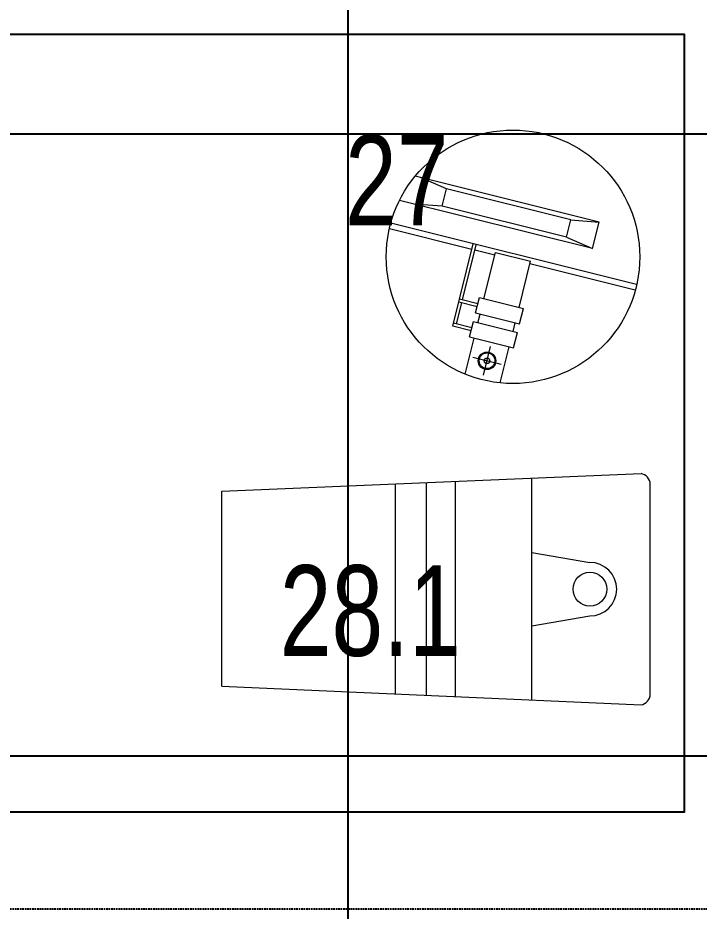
# Model space of a CAD drawing. Extents: x -178977 to 231842, y -29287 to 19916.
# Drawn here: x 11157 to 11815, y -4310 to -3448 of the extents above; entities that cross this region are included whole.
import ezdxf

# ---------------------------------------------------------------- set-up
doc = ezdxf.new("R2010")
doc.units = 0
doc.header["$LTSCALE"] = 0.25
doc.linetypes.add('DASHDOT', pattern=[25.4, 12.7, -6.35, 0, -6.35])
doc.linetypes.add('HIDDEN', pattern=[9.525, 6.35, -3.175])
for name, color, linetype, lineweight in [('01-First Floor-FUR$0$72_EGR_EQP_TAG', 142, 'Continuous', 5), ('01-First Floor-FUR$0$LOADING', 253, 'Continuous', 5), ('E-LITE-CLNG-CNDT', 6, 'DASHDOT', 35), ('E-POWR-FLOR-CNDT', 6, 'HIDDEN', 25)]:
    doc.layers.add(name, color=color, linetype=linetype, lineweight=lineweight)
doc.layers.add('01-First Floor-FUR$0$FALSE CEILING', color=251, linetype='Continuous')
doc.styles.add('01-First Floor-FUR$0$X3G_ENTITY_257CFD', font='swisscl.ttf', dxfattribs={"height": 200})

# ---------------------------------------------------------------- blocks, each defined once
blk = doc.blocks.new('01-First Floor-FUR$0$O.122.42.80')
at = {"layer": '01-First Floor-FUR$0$LOADING'}
for p, q in [((286356.78, -8336.53, 0), (286179.27, -8292.27, 0)), ((286209.65, -8304.48, 0), (286184.53, -8293.58, 0)), ((286205.49, -8321.18, 0), (286209.65, -8304.48, 0)), ((286329.48, -8334.36, 0), (286209.65, -8304.48, 0)), ((286350.44, -8361.96, 0), (286164.21, -8315.53, 0)), ((286205.49, -8321.18, 0), (286178.19, -8319.01, 0)), ((286325.32, -8351.06, 0), (286205.49, -8321.18, 0)), ((286392.99, -8396.77, 0), (286155.78, -8337.63, 0)), ((286325.32, -8351.06, 0), (286329.48, -8334.36, 0)), ((286329.48, -8334.36, 0), (286356.78, -8336.53, 0)), ((286350.44, -8361.96, 0), (286356.78, -8336.53, 0)), ((286234.06, -8362.8, 0), (286154.45, -8342.95, 0)), ((286215.58, -8436.94, 0), (286235.39, -8357.48, 0)), ((286225.08, -8411.48, 0), (286238.36, -8358.22, 0)), ((286325.32, -8351.06, 0), (286350.44, -8361.96, 0)), ((286256.1, -8368.29, 0), (286237.03, -8363.54, 0)), ((286245.62, -8410.34, 0), (286256.75, -8365.71, 0)), ((286256.75, -8365.71, 0), (286290.66, -8374.16, 0)), ((286279.53, -8418.79, 0), (286290.66, -8374.16, 0)), ((286391.67, -8402.09, 0), (286290.01, -8376.75, 0)), ((286237.64, -8424.03, 0), (286241.33, -8409.27, 0)), ((286241.33, -8409.27, 0), (286283.83, -8419.86, 0)), ((286219.29, -8434.71, 0), (286224.34, -8414.45, 0)), ((286239.11, -8418.14, 0), (286221.37, -8413.71, 0)), ((286239.85, -8415.16, 0), (286222.11, -8410.74, 0)), ((286237.64, -8424.03, 0), (286280.14, -8434.63, 0)), ((286239.83, -8433.56, 0), (286241.94, -8425.11, 0)), ((286280.14, -8434.63, 0), (286283.83, -8419.86, 0)), ((286234.06, -8438.39, 0), (286216.32, -8433.97, 0)), ((286231.85, -8447.26, 0), (286235.53, -8432.49, 0)), ((286235.53, -8432.49, 0), (286278.04, -8443.09, 0)), ((286273.74, -8442.02, 0), (286275.85, -8433.56, 0)), ((286233.32, -8441.36, 0), (286215.58, -8436.94, 0)), ((286274.35, -8457.86, 0), (286278.04, -8443.09, 0)), ((286227.47, -8483.13, 0), (286236.15, -8448.33, 0)), ((286231.85, -8447.26, 0), (286274.35, -8457.86, 0)), ((286245.26, -8484.01, 0), (286252.12, -8456.5, 0)), ((286261.38, -8491.58, 0), (286270.06, -8456.79, 0)), ((286262.39, -8473.89, 0), (286234.89, -8467.03, 0))]:
    blk.add_line(p, q, dxfattribs=at)
for centre, radius in [((286273.7, -8369.94, 0), 122.27), ((286248.69, -8470.26, 0), 8.47), ((286248.69, -8470.26, 0), 7.58), ((286248.69, -8470.26, 0), 2.67)]:
    blk.add_circle(centre, radius, dxfattribs=at)
blk = doc.blocks.new('01-First Floor-FUR$0$28.1')
at = {"layer": '01-First Floor-FUR$0$LOADING'}
for p, q in [((-59566.45, -109878.51), (-59161.97, -109861.74)), ((-59398.66, -110074.22), (-59398.66, -109871.55)), ((-59368.97, -110075.54), (-59368.97, -109870.32)), ((-59340.85, -110076.79), (-59340.85, -109869.16)), ((-59267.41, -110080.05), (-59267.41, -109866.11)), ((-59153.12, -110074.59), (-59153.12, -109871.89)), ((-59566.45, -110066.76), (-59566.45, -109878.51)), ((-59267.41, -109937.98), (-59211.26, -109947.43)), ((-59267.41, -110008.49), (-59211.26, -109999.05)), ((-59566.45, -110066.76), (-59161.97, -110084.73))]:
    blk.add_line(p, q, dxfattribs=at)
blk.add_circle((-59211.26, -109973.24), 16.31, dxfattribs=at)
for centre, radius, start, end in [((-59163.36, -109871.89), 10.24, 360, 82.19038), ((-59211.26, -109973.24), 25.81, 270, 90), ((-59163.36, -110074.59), 10.24, 277.80962, 360)]:
    blk.add_arc(centre, radius, start, end, dxfattribs=at)
blk = doc.blocks.new('01-First Floor-FUR')
at = {"layer": '01-First Floor-FUR$0$FALSE CEILING', "linetype": 'Continuous'}
for p, q in [((11476, -7160), (11476, -2810)), ((10276, -3560), (14276, -3560)), ((10276, -4160), (14276, -4160))]:
    blk.add_line(p, q, dxfattribs=at)
at = {"layer": '01-First Floor-FUR$0$FALSE CEILING', "elevation": -0.11}
blk.add_lwpolyline([(10300.64, -3464.23), (10300.64, -4214.23), (11800.64, -4214.23), (11800.64, -3464.23)], close=True, dxfattribs=at)
at = {"layer": '01-First Floor-FUR$0$LOADING', "elevation": -0.11}
blk.add_lwpolyline([(10300.64, -3464.23), (10300.64, -4214.23), (11800.64, -4214.23), (11800.64, -3464.23)], close=True, dxfattribs=at)
at = {"layer": '01-First Floor-FUR$0$LOADING'}
for name, p in [('01-First Floor-FUR$0$O.122.42.80', (-274638.61, 4691.19, -0.1)), ('01-First Floor-FUR$0$28.1', (70920.59, 105973.83, -0.1))]:
    blk.add_blockref(name, p, dxfattribs=at)
at = {"layer": '01-First Floor-FUR$0$72_EGR_EQP_TAG', "char_height": 87.473, "attachment_point": 2, "style": '01-First Floor-FUR$0$X3G_ENTITY_257CFD'}
for s, insert in [('27', (11523.02, -3561.03, -0.11)), ('28.1', (11497.43, -3976.25, 0))]:
    blk.add_mtext(s, dxfattribs=dict(at, insert=insert))

msp = doc.modelspace()

# ---------------------------------------------------------------- linework, layer by layer
at = {"layer": 'E-POWR-FLOR-CNDT'}
msp.add_lwpolyline([(10399.74, -4184.07), (10523.49, -4307.81), (14100.18, -4307.81, -0.414214), (14200.18, -4407.81), (14200.18, -5214.2)], format="xyb", dxfattribs=at)

# ---------------------------------------------------------------- block references
at = {"layer": 'E-LITE-CLNG-CNDT'}
msp.add_blockref('01-First Floor-FUR', (0, 0), dxfattribs=at)

doc.saveas('drawing.dxf')
